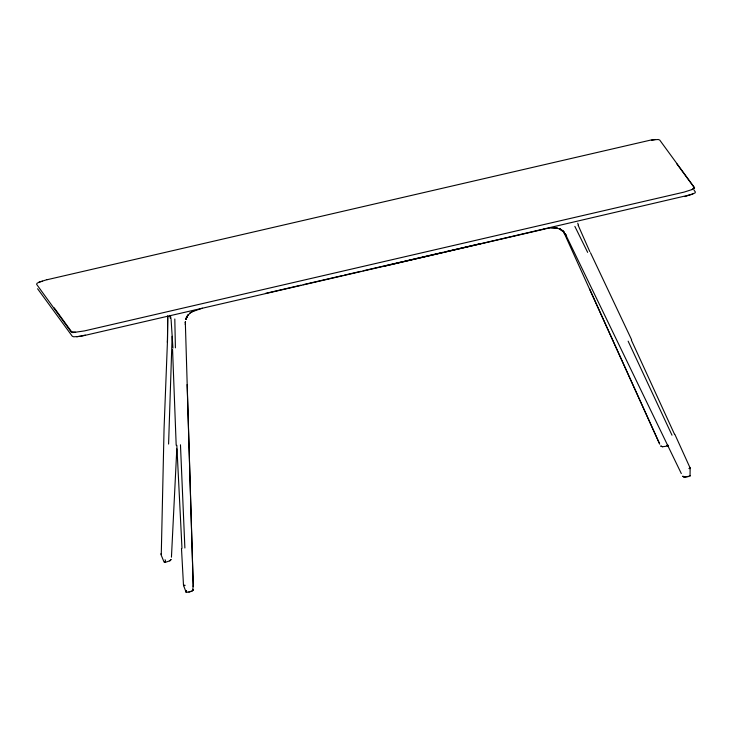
<?xml version="1.0" encoding="UTF-8"?>
<svg xmlns="http://www.w3.org/2000/svg" width="732" height="732" viewBox="0 0 732 732"><rect width="100%" height="100%" fill="white"/><g stroke="black" fill="none" stroke-linecap="round" stroke-linejoin="round"><path stroke-width="1.1" d="M167.72 316.096L167.454 342.475L167.774 316.059M185.333 321.778L185.169 324.34M565.745 234.89L565.086 233.819L566.55 236.061M160.912 553.74L161.269 554.472L164.06 428.632L167.482 340.627M168.589 444.059L172.13 336.317M171.444 557.198L176.805 448.881M192.589 590.596L193.248 585.902M194.685 310.405C190.759 312.134 186.989 315.025 185.919 319.39L187.868 314.925L186.01 318.502M668.042 445.257L667.813 445.925L667.676 445.184L668.234 445.55M185.928 319.344L186.697 317.075M186.77 317.157L186.01 318.859L187.813 315.373M186.138 590.468L186.431 591.968M690.358 475.663L690.038 475.992L690.148 468.233M183.558 585.499L186.175 592.371L192.095 591.154M165.176 561.508L164.837 561.737C164.206 563.695 166.31 560.721 165.066 559.751M47.049 279.651L39.171 282.104L37.021 283.311L36.6 284.309L71.26 332.108L72.752 332.603L84.409 330.919L683.99 192.132L691.96 189.579L694.201 187.529L676.761 163.748M189.634 313.186L193.66 310.633M684.96 196.624L694.988 193.001L695.4 192.022L694.064 190.192M191.72 311.869L202.361 308.19M165.24 561.499L164.069 562.084L161.058 554.746M690.02 475.965L684.585 477.154M169.723 560.822L171.142 559.449L169.989 560.758L164.892 562.478M192.159 590.953L188.856 592.243M691.96 189.579L694.165 188.765L694.595 187.822L659.733 140.068L658.269 139.501L651.132 139.977L47.04 279.734M193.129 589.48L192.955 590.12M39.171 282.104L42.52 281.216M692.829 194.2L385.178 266.018M265.423 293.413L300.934 285.187M303.158 284.675L342.009 275.68M344.223 275.168L360.876 271.316M363.099 270.803L401.941 261.809M404.165 261.297L443.016 252.302M445.23 251.79L480.75 243.564M543.903 229.244L80.868 336.327L73.731 336.802L72.285 336.262L37.579 288.737M651.462 140.26L655.241 139.501M76.769 336.802L85.333 335.11M662.533 446.749L660.868 446.09L662.533 446.749L668.042 446.017M688.217 476.651L684.457 476.999M551.69 227.762L554.984 227.78M666.642 445.431L667.621 445.413M75.616 332.246L71.507 331.669L54.214 307.852M552.761 227.506L557.51 228.027M186.175 592.371L186.724 592.499M560.053 229.208L563.256 231.532C558.187 226.298 549.906 227.789 543.885 229.134M683.212 476.642L682.773 476.139L683.761 476.907M563.173 231.193L559.889 228.805L563.603 231.925L561.819 230.342M563.796 232.181L564.372 233.124L563.366 231.266L659.358 443.272M561.892 230.232L563.603 231.925M563.869 232.2L563.247 231.367L563.814 232.245M183.467 584.859L183.952 585.609L184.903 585.28L183.952 585.609L183.467 584.859L181.49 548.506M563.439 231.44L564.582 233.371M574.858 226.389L587.659 252.384M566.376 236.088L681.318 473.577M590.477 252.732L631.643 339.813M628.138 341.176L672.013 435.22M631.35 340.078L674.556 434.351M674.84 434.305L689.956 467.62L689.992 468.471L689.141 468.562L689.992 468.471L689.956 467.62M589.772 289.305L659.724 444.178M578.134 225.227L589.8 251.616M577.74 223.196L578.518 225.493M169.797 315.41L170.346 318.438M170.556 316.352L170.995 318.576M171.087 319.454L172.944 348.112M176.824 445.294L181.975 548.369M180.465 444.8L184.876 547.984M172.56 349.475L176.183 445.239M187.136 384.547L193.248 586.552L185.388 324.276M174.811 318.987L175.396 347.819M185.48 321.687L185.379 322.94L185.48 321.687M164.837 561.737L164.975 562.396L164.837 561.737M186.257 591.035L186.129 591.621L186.257 591.035M192.754 590.385L193.074 589.846L192.754 590.385M565.196 233.847L565.799 234.917L565.196 233.847M683.596 476.77L683.02 476.431L683.596 476.77"/></g></svg>
